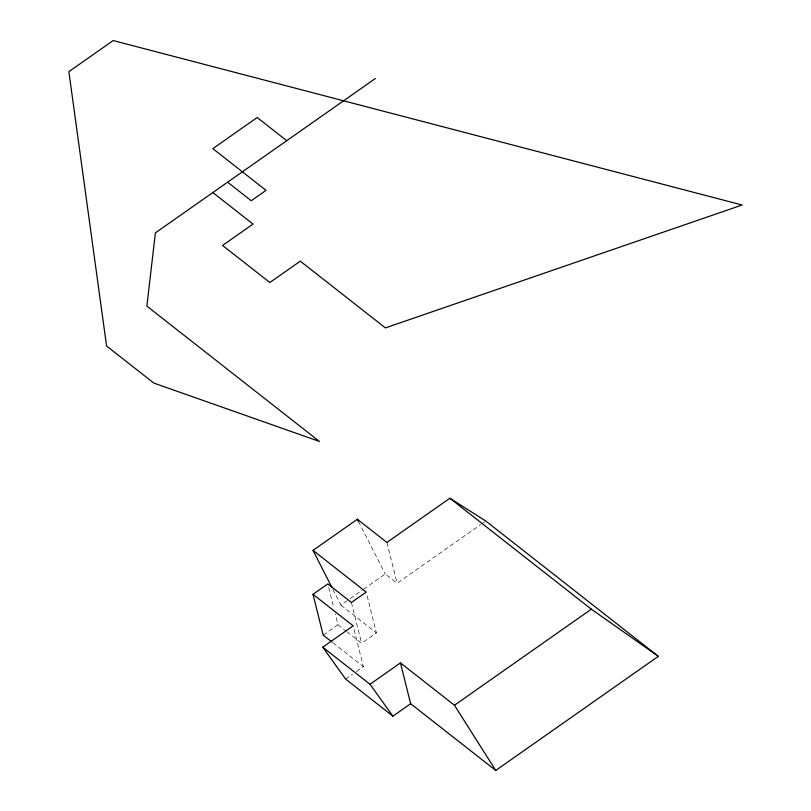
<?xml version="1.0" encoding="UTF-8"?>
<svg xmlns="http://www.w3.org/2000/svg" width="811" height="811" viewBox="0 0 811 811"><rect width="100%" height="100%" fill="white"/><g stroke="black" fill="none" stroke-linecap="round" stroke-linejoin="round"><path stroke-width="0.61" stroke-dasharray="4.05 3.04" d="M332.946 589.465L340.924 605.107L349.166 599.309M350.2 598.589L362.578 589.901M363.602 589.181L385.266 573.985L397.086 583.251L480.609 524.626M323.173 635.114L337.954 624.744L335.267 613.947M481.643 523.906L484.735 521.737M346.824 631.698L361.594 643.285L376.375 632.915L366.805 594.504M345.628 679.081L352.521 674.245M356.465 671.478L363.358 666.632L353.484 627.025M340.924 605.107L376.375 632.915M337.954 624.744L345.841 630.928M332.976 642.809L363.358 666.632M358.492 521.503L385.266 573.985M386.908 542.437L397.086 583.251M351.416 602.472L361.594 643.285M328.678 587.539L333.767 607.946"/><path stroke-width="1.22" d="M375.422 78.454L155.388 232.879L146.872 306.112L319.433 441.448L153.857 383.086L106.576 346.013L68.864 71.672L113.205 40.55L742.136 205.001L385.397 327.897L300.303 261.162L269.85 282.522L222.569 245.449L253.022 224.079L212.837 192.562M313.016 550.385L357.357 519.263L386.908 542.437L449.872 498.248L485.769 521.007L658.329 656.342L495.744 770.45L410.64 703.715L400.462 662.901L370.019 684.271L322.737 647.198L353.19 625.828L313.005 594.311L327.786 583.93L351.416 602.472L366.207 592.101L313.016 550.385L331.811 587.235M322.737 647.198L345.628 679.081L392.899 716.164L410.64 703.715M400.462 662.901L454.454 705.246L591.331 609.183L658.329 656.342M286.739 140.698L257.188 117.524L212.847 148.646L266.038 190.352L251.258 200.733L227.617 182.191M449.872 498.248L591.331 609.183M331.993 642.038L323.173 635.114L313.005 594.311M370.019 684.271L392.899 716.164M454.454 705.246L495.744 770.45M357.357 519.263L358.492 521.503"/></g></svg>
